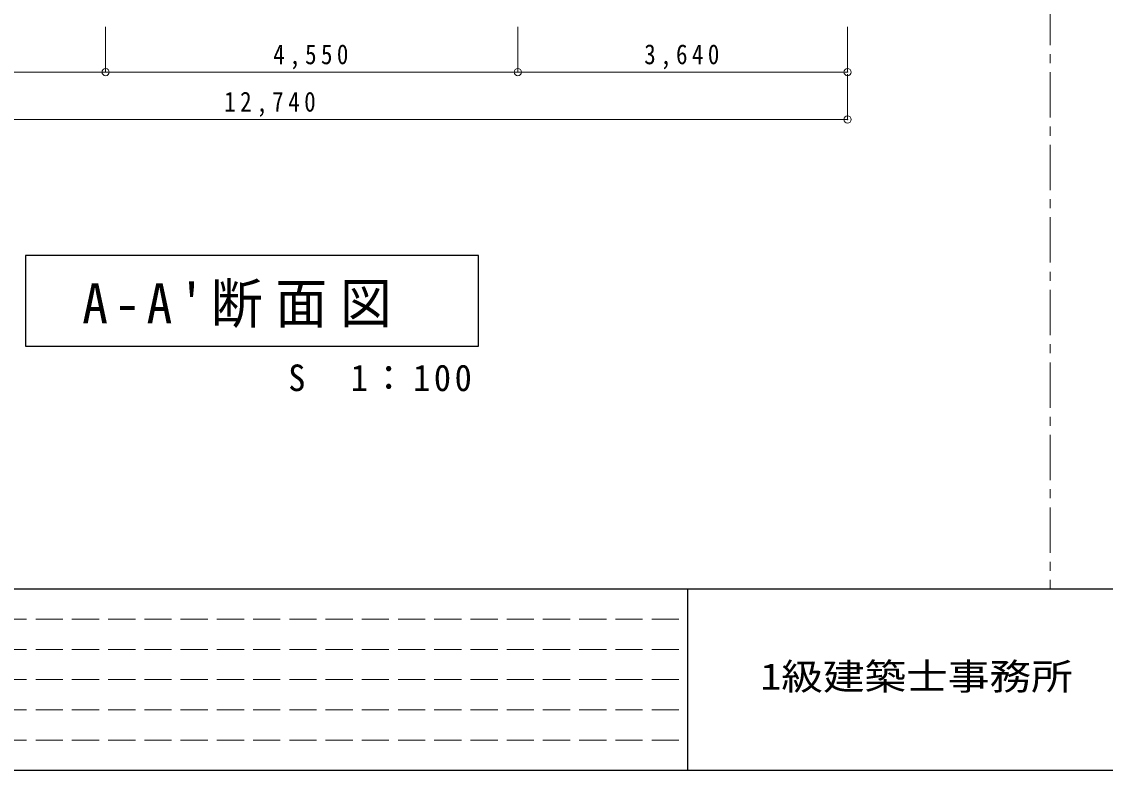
# Model space of a CAD drawing. Units: millimetres at full size, sheet at 1:50, with parts at other scales. Extents: x -10000 to 10000, y -6925 to 6925.
# Drawn here: x -5677 to 304, y -6925 to -2796 of the extents above; entities that cross this region are included whole.
import ezdxf
from ezdxf.enums import TextEntityAlignment as Align

# ---------------------------------------------------------------- set-up
doc = ezdxf.new("R2010")
doc.units = ezdxf.units.MM
doc.header["$LTSCALE"] = 50
doc.header["$PDMODE"] = 32
doc.header["$PDSIZE"] = 40
doc.linetypes.add('CHAIN1', pattern=[8, 5, -1, 1, -1])
doc.linetypes.add('DASHED3', pattern=[4, 3, -1])
for name, color, linetype, lineweight in [('0-D_寸法', 4, 'Continuous', 9), ('1-0_基準線', 1, 'CHAIN1', 9), ('F-1_図枠', 7, 'Continuous', 25)]:
    doc.layers.add(name, color=color, linetype=linetype, lineweight=lineweight)
doc.layers.add('F-A_文字', color=7, linetype='Continuous')
doc.styles.add('ＭＳ ゴシック', font='')
doc.styles.get('ＭＳ ゴシック').set_extended_font_data('MS Gothic')

msp = doc.modelspace()

# ---------------------------------------------------------------- linework, layer by layer
at = {"layer": '0-D_寸法'}
for p, q in [((-5213.81, -3074.26), (-5213.81, -2824.26)), ((-2938.81, -3074.26), (-2938.81, -2824.26)), ((-1118.81, -3074.26), (-1118.81, -2824.26)), ((-7033.81, -3074.26), (-5213.81, -3074.26)), ((-5213.81, -3074.26), (-2938.81, -3074.26)), ((-2938.81, -3074.26), (-1118.81, -3074.26)), ((-1118.81, -3335.9), (-1118.81, -3085.9)), ((-7488.81, -3335.9), (-1118.81, -3335.9))]:
    msp.add_line(p, q, dxfattribs=at)
for p in [(-5213.81, -3074.26), (-2938.81, -3074.26), (-1118.81, -3074.26), (-1118.81, -3335.9)]:
    msp.add_point(p, dxfattribs=at)
at = {"layer": '1-0_基準線'}
msp.add_line((0, 6925), (0, -5925), dxfattribs=at)
at = {"layer": 'F-1_図枠'}
for p, q in [((-5655.89, -4085.9), (-5655.89, -4585.9)), ((-3155.89, -4085.9), (-5655.89, -4085.9)), ((-3155.89, -4585.9), (-3155.89, -4085.9)), ((-5655.89, -4585.9), (-3155.89, -4585.9)), ((-10000, -5925), (10000, -5925)), ((-2000, -6925), (-2000, -5925)), ((-10000, -6925), (10000, -6925))]:
    msp.add_line(p, q, dxfattribs=at)
at = {"layer": 'F-1_図枠', "color": 4, "linetype": 'DASHED3', "lineweight": 9}
for p, q in [((-10000, -6091.67), (-2000, -6091.67)), ((-10000, -6258.33), (-2000, -6258.33)), ((-10000, -6425), (-2000, -6425)), ((-10000, -6591.67), (-2000, -6591.67)), ((-10000, -6758.33), (-2000, -6758.33))]:
    msp.add_line(p, q, dxfattribs=at)

# ---------------------------------------------------------------- texts
at = {"layer": '0-D_寸法', "color": 7, "char_height": 110, "attachment_point": 7, "style": 'ＭＳ ゴシック'}
for s, insert in [('\\T1.38;\\W0.85;4,550', (-4288.81, -3059.26)), ('\\T1.38;\\W0.85;3,640', (-2241.31, -3059.26)), ('\\T1.39;\\W0.85;12,740', (-4560.06, -3320.9))]:
    msp.add_mtext(s, dxfattribs=dict(at, insert=insert))
at = {"layer": 'F-A_文字', "style": 'ＭＳ ゴシック', "width": 1.15}
msp.add_text('1級建築士事務所', height=146.6, dxfattribs=at).set_placement((-1600, -6525), align=Align.BOTTOM_LEFT)
at = {"layer": 'F-A_文字', "color": 3, "insert": (-5343.39, -4485.9), "char_height": 219.9, "attachment_point": 7, "style": 'ＭＳ ゴシック'}
msp.add_mtext("\\T1.25;\\W0.95;A-A'断面図", dxfattribs=at)
at = {"layer": 'F-A_文字', "insert": (-4205.89, -4835.9), "char_height": 146.6, "attachment_point": 7, "style": 'ＭＳ ゴシック'}
msp.add_mtext('\\T1.21;\\W0.95;S\u30001：100', dxfattribs=at)

doc.saveas('drawing.dxf')
